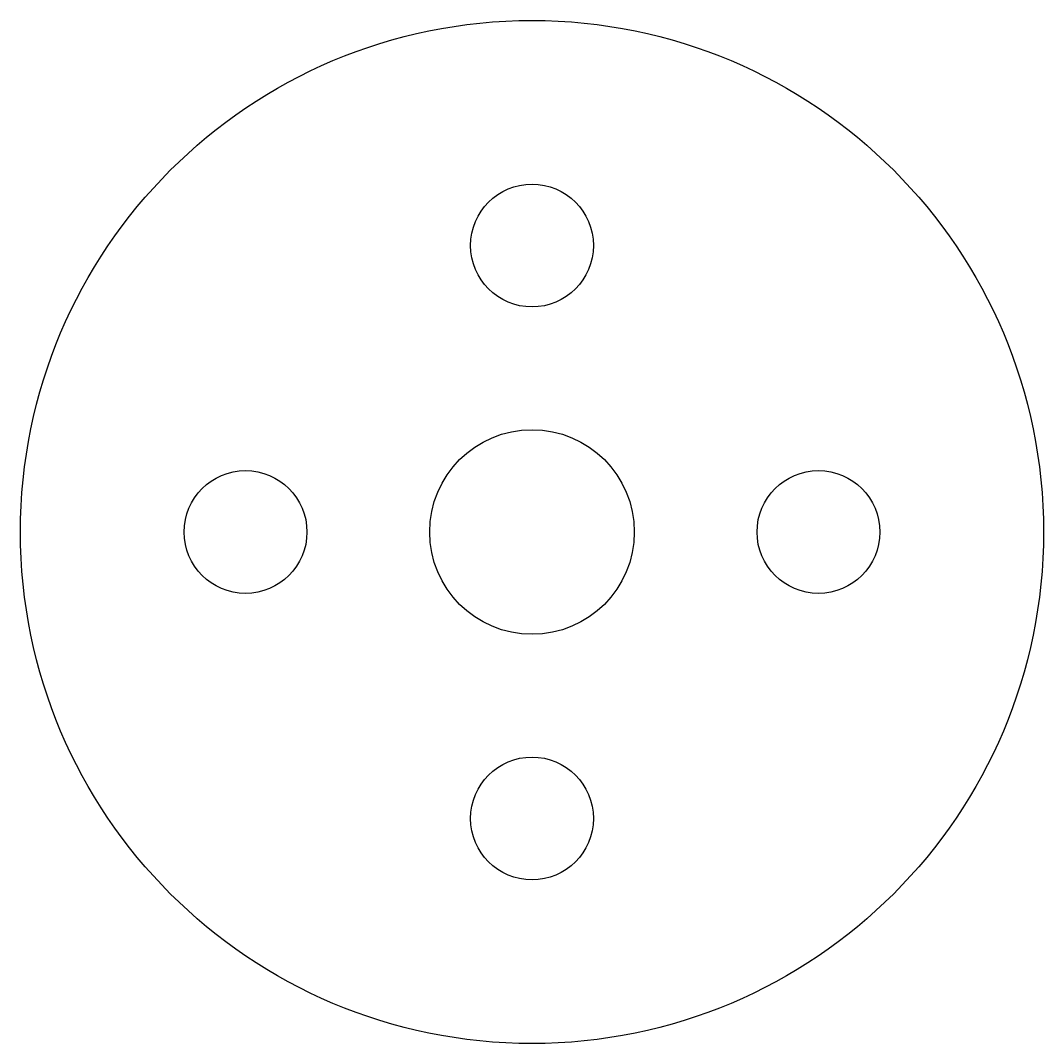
# Model space of a CAD drawing. Header units: millimetres. Extents: x -12.5 to 12.5, y -12.5 to 12.5.
import ezdxf

# ---------------------------------------------------------------- set-up
doc = ezdxf.new("R2010")
doc.units = ezdxf.units.MM

msp = doc.modelspace()

# ---------------------------------------------------------------- linework, layer by layer
at = {"color": 7, "linetype": 'Continuous', "lineweight": 25}
for centre, radius in [((0, 0), 12.5), ((0, 7), 1.5), ((0, 0), 2.5), ((-7, 0), 1.5), ((7, 0), 1.5), ((0, -7), 1.5)]:
    msp.add_circle(centre, radius, dxfattribs=at)

doc.saveas('drawing.dxf')
